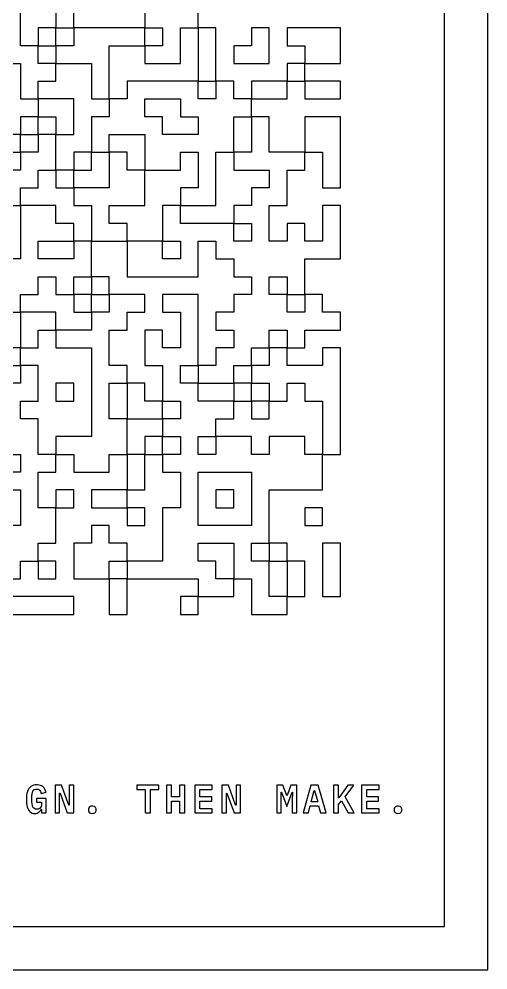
# Model space of a CAD drawing. Header units: millimetres. Extents: x 5 to 123, y 5 to 172.
# Drawn here: x 69 to 123, y 5 to 114.6 of the extents above; entities that cross this region are included whole.
import ezdxf

# ---------------------------------------------------------------- set-up
doc = ezdxf.new("R2010")
doc.units = ezdxf.units.MM
for name, color, linetype in [('CUT', 1, 'Continuous'), ('ETCH', 7, 'Continuous'), ('SCORE', 3, 'Continuous')]:
    doc.layers.add(name, color=color, linetype=linetype)

msp = doc.modelspace()

# ---------------------------------------------------------------- linework, layer by layer
at = {"layer": 'CUT'}
msp.add_lwpolyline([(123, 172), (5, 172), (5, 5), (123, 5)], close=True, dxfattribs=at)
at = {"layer": 'ETCH'}
for points in [[(67.0732, 109.5117), (69.1221, 109.5117), (69.1221, 107.4639), (69.1221, 105.415), (71.1709, 105.415), (71.1709, 107.4639), (73.2197, 107.4639), (73.2197, 109.5117), (71.1709, 109.5117), (71.1709, 111.5605), (69.1221, 111.5605), (69.1221, 113.6094), (69.1221, 115.6582)], [(83.4639, 115.6582), (83.4639, 113.6094), (85.5127, 113.6094), (85.5127, 111.5605), (83.4639, 111.5605), (83.4639, 113.6094), (75.2686, 113.6094), (75.2686, 111.5605), (73.2197, 111.5605), (73.2197, 109.5117), (77.3174, 109.5117), (77.3174, 107.4639), (77.3174, 105.415), (79.3662, 105.415), (79.3662, 107.4639), (79.3662, 109.5117), (79.3662, 111.5605), (83.4639, 111.5605), (83.4639, 109.5117), (87.5615, 109.5117), (87.5615, 111.5605), (87.5615, 113.6094), (89.6104, 113.6094), (89.6104, 115.6582)], [(65.0244, 93.1221), (69.1221, 93.1221), (69.1221, 95.1709), (71.1709, 95.1709), (71.1709, 97.2197), (73.2197, 97.2197), (73.2197, 99.2686), (73.2197, 101.3174), (71.1709, 101.3174), (71.1709, 99.2686), (69.1221, 99.2686), (69.1221, 101.3174), (67.0732, 101.3174)], [(65.0244, 99.2686), (69.1221, 99.2686), (69.1221, 97.2197), (65.0244, 97.2197)], [(67.0732, 80.8291), (69.1221, 80.8291), (69.1221, 82.8779), (71.1709, 82.8779), (71.1709, 84.9268), (73.2197, 84.9268), (73.2197, 82.8779), (75.2686, 82.8779), (75.2686, 84.9268), (77.3174, 84.9268), (77.3174, 86.9756), (77.3174, 89.0244), (75.2686, 89.0244), (75.2686, 86.9756), (71.1709, 86.9756), (71.1709, 89.0244), (75.2686, 89.0244), (75.2686, 91.0732), (73.2197, 91.0732), (73.2197, 93.1221), (69.1221, 93.1221), (69.1221, 91.0732), (69.1221, 89.0244), (69.1221, 86.9756), (67.0732, 86.9756)], [(62.9756, 74.6826), (69.1221, 74.6826), (69.1221, 76.7314), (67.0732, 76.7314)], [(67.0732, 50.0977), (69.1221, 50.0977), (69.1221, 52.1465), (71.1709, 52.1465), (71.1709, 54.1953), (73.2197, 54.1953), (73.2197, 56.2441), (73.2197, 58.293), (71.1709, 58.293), (71.1709, 60.3418), (71.1709, 62.3906), (73.2197, 62.3906), (73.2197, 64.4395), (71.1709, 64.4395), (71.1709, 66.4883), (71.1709, 68.5361), (69.1221, 68.5361), (69.1221, 70.585), (71.1709, 70.585), (71.1709, 72.6338), (71.1709, 74.6826), (69.1221, 74.6826), (69.1221, 72.6338), (62.9756, 72.6338)], [(67.0732, 64.4395), (69.1221, 64.4395), (69.1221, 62.3906), (67.0732, 62.3906)], [(67.0732, 60.3418), (69.1221, 60.3418), (69.1221, 58.293), (69.1221, 56.2441), (62.9756, 56.2441)]]:
    msp.add_lwpolyline(points, dxfattribs=at)
for points in [[(75.2686, 115.6582), (73.2197, 115.6582), (73.2197, 113.6094), (75.2686, 113.6094)], [(73.2197, 113.6094), (71.1709, 113.6094), (71.1709, 111.5605), (73.2197, 111.5605)], [(91.6592, 109.5117), (91.6592, 111.5605), (91.6592, 113.6094), (89.6104, 113.6094), (89.6104, 111.5605), (89.6104, 109.5117), (89.6104, 107.4639), (91.6592, 107.4639)], [(97.8057, 111.5605), (97.8057, 113.6094), (95.7568, 113.6094), (95.7568, 111.5605), (93.708, 111.5605), (93.708, 109.5117), (97.8057, 109.5117)], [(106, 111.5605), (106, 113.6094), (99.8545, 113.6094), (99.8545, 111.5605), (101.9023, 111.5605), (101.9023, 109.5117), (106, 109.5117)], [(101.9023, 109.5117), (99.8545, 109.5117), (99.8545, 107.4639), (101.9023, 107.4639)], [(99.8545, 48.0488), (97.8057, 48.0488), (97.8057, 50.0977), (97.8057, 52.1465), (95.7568, 52.1465), (95.7568, 54.1953), (97.8057, 54.1953), (97.8057, 56.2441), (97.8057, 58.293), (97.8057, 60.3418), (103.9512, 60.3418), (103.9512, 62.3906), (103.9512, 64.4395), (101.9023, 64.4395), (101.9023, 66.4883), (97.8057, 66.4883), (97.8057, 64.4395), (95.7568, 64.4395), (95.7568, 66.4883), (91.6592, 66.4883), (91.6592, 64.4395), (89.6104, 64.4395), (89.6104, 66.4883), (91.6592, 66.4883), (91.6592, 68.5361), (93.708, 68.5361), (93.708, 70.585), (89.6104, 70.585), (89.6104, 72.6338), (87.5615, 72.6338), (87.5615, 74.6826), (89.6104, 74.6826), (89.6104, 72.6338), (93.708, 72.6338), (93.708, 74.6826), (95.7568, 74.6826), (95.7568, 72.6338), (97.8057, 72.6338), (97.8057, 70.585), (99.8545, 70.585), (99.8545, 72.6338), (101.9023, 72.6338), (101.9023, 70.585), (103.9512, 70.585), (103.9512, 68.5361), (103.9512, 66.4883), (103.9512, 64.4395), (106, 64.4395), (106, 66.4883), (106, 68.5361), (106, 70.585), (106, 72.6338), (106, 74.6826), (106, 76.7314), (103.9512, 76.7314), (103.9512, 74.6826), (99.8545, 74.6826), (99.8545, 76.7314), (97.8057, 76.7314), (97.8057, 74.6826), (95.7568, 74.6826), (95.7568, 76.7314), (97.8057, 76.7314), (97.8057, 78.7803), (99.8545, 78.7803), (99.8545, 76.7314), (101.9023, 76.7314), (101.9023, 78.7803), (106, 78.7803), (106, 80.8291), (103.9512, 80.8291), (103.9512, 82.8779), (101.9023, 82.8779), (101.9023, 80.8291), (99.8545, 80.8291), (99.8545, 82.8779), (97.8057, 82.8779), (97.8057, 84.9268), (99.8545, 84.9268), (99.8545, 82.8779), (101.9023, 82.8779), (101.9023, 84.9268), (101.9023, 86.9756), (106, 86.9756), (106, 89.0244), (106, 91.0732), (106, 93.1221), (103.9512, 93.1221), (103.9512, 91.0732), (103.9512, 89.0244), (101.9023, 89.0244), (101.9023, 91.0732), (99.8545, 91.0732), (99.8545, 89.0244), (97.8057, 89.0244), (97.8057, 91.0732), (97.8057, 93.1221), (99.8545, 93.1221), (99.8545, 95.1709), (99.8545, 97.2197), (101.9023, 97.2197), (101.9023, 99.2686), (97.8057, 99.2686), (97.8057, 101.3174), (97.8057, 103.3662), (95.7568, 103.3662), (95.7568, 101.3174), (95.7568, 99.2686), (93.708, 99.2686), (93.708, 101.3174), (93.708, 103.3662), (95.7568, 103.3662), (95.7568, 105.415), (93.708, 105.415), (93.708, 107.4639), (91.6592, 107.4639), (91.6592, 105.415), (89.6104, 105.415), (89.6104, 107.4639), (81.415, 107.4639), (81.415, 105.415), (79.3662, 105.415), (79.3662, 103.3662), (77.3174, 103.3662), (77.3174, 101.3174), (77.3174, 99.2686), (79.3662, 99.2686), (79.3662, 101.3174), (83.4639, 101.3174), (83.4639, 99.2686), (83.4639, 97.2197), (87.5615, 97.2197), (87.5615, 99.2686), (89.6104, 99.2686), (89.6104, 97.2197), (89.6104, 95.1709), (87.5615, 95.1709), (87.5615, 93.1221), (91.6592, 93.1221), (91.6592, 95.1709), (91.6592, 97.2197), (91.6592, 99.2686), (93.708, 99.2686), (93.708, 97.2197), (97.8057, 97.2197), (97.8057, 95.1709), (95.7568, 95.1709), (95.7568, 93.1221), (93.708, 93.1221), (93.708, 91.0732), (95.7568, 91.0732), (95.7568, 89.0244), (93.708, 89.0244), (93.708, 91.0732), (87.5615, 91.0732), (87.5615, 93.1221), (85.5127, 93.1221), (85.5127, 91.0732), (85.5127, 89.0244), (87.5615, 89.0244), (87.5615, 86.9756), (85.5127, 86.9756), (85.5127, 89.0244), (81.415, 89.0244), (81.415, 86.9756), (81.415, 84.9268), (89.6104, 84.9268), (89.6104, 86.9756), (89.6104, 89.0244), (91.6592, 89.0244), (91.6592, 86.9756), (93.708, 86.9756), (93.708, 84.9268), (95.7568, 84.9268), (95.7568, 82.8779), (93.708, 82.8779), (93.708, 80.8291), (91.6592, 80.8291), (91.6592, 78.7803), (93.708, 78.7803), (93.708, 76.7314), (91.6592, 76.7314), (91.6592, 74.6826), (89.6104, 74.6826), (89.6104, 76.7314), (89.6104, 78.7803), (89.6104, 80.8291), (89.6104, 82.8779), (85.5127, 82.8779), (85.5127, 80.8291), (87.5615, 80.8291), (87.5615, 78.7803), (87.5615, 76.7314), (85.5127, 76.7314), (85.5127, 78.7803), (83.4639, 78.7803), (83.4639, 76.7314), (83.4639, 74.6826), (85.5127, 74.6826), (85.5127, 72.6338), (85.5127, 70.585), (87.5615, 70.585), (87.5615, 68.5361), (85.5127, 68.5361), (85.5127, 66.4883), (87.5615, 66.4883), (87.5615, 64.4395), (85.5127, 64.4395), (85.5127, 62.3906), (87.5615, 62.3906), (87.5615, 60.3418), (87.5615, 58.293), (85.5127, 58.293), (85.5127, 56.2441), (85.5127, 54.1953), (85.5127, 52.1465), (81.415, 52.1465), (81.415, 54.1953), (79.3662, 54.1953), (79.3662, 56.2441), (77.3174, 56.2441), (77.3174, 54.1953), (75.2686, 54.1953), (75.2686, 52.1465), (75.2686, 50.0977), (79.3662, 50.0977), (79.3662, 52.1465), (81.415, 52.1465), (81.415, 50.0977), (89.6104, 50.0977), (89.6104, 48.0488), (93.708, 48.0488), (93.708, 50.0977), (91.6592, 50.0977), (91.6592, 52.1465), (89.6104, 52.1465), (89.6104, 54.1953), (93.708, 54.1953), (93.708, 52.1465), (93.708, 50.0977), (95.7568, 50.0977), (95.7568, 48.0488), (95.7568, 46), (99.8545, 46)], [(99.8545, 107.4639), (95.7568, 107.4639), (95.7568, 105.415), (99.8545, 105.415)], [(106, 107.4639), (101.9023, 107.4639), (101.9023, 105.415), (106, 105.415)], [(75.2686, 103.3662), (75.2686, 105.415), (71.1709, 105.415), (71.1709, 103.3662), (73.2197, 103.3662), (73.2197, 101.3174), (75.2686, 101.3174)], [(85.5127, 103.3662), (83.4639, 103.3662), (83.4639, 105.415), (87.5615, 105.415), (87.5615, 103.3662), (89.6104, 103.3662), (89.6104, 101.3174), (85.5127, 101.3174)], [(71.1709, 103.3662), (69.1221, 103.3662), (69.1221, 101.3174), (71.1709, 101.3174)], [(106, 97.2197), (106, 99.2686), (106, 101.3174), (106, 103.3662), (101.9023, 103.3662), (101.9023, 101.3174), (101.9023, 99.2686), (103.9512, 99.2686), (103.9512, 97.2197), (103.9512, 95.1709), (106, 95.1709)], [(77.3174, 99.2686), (75.2686, 99.2686), (75.2686, 97.2197), (77.3174, 97.2197)], [(81.415, 91.0732), (79.3662, 91.0732), (79.3662, 93.1221), (83.4639, 93.1221), (83.4639, 95.1709), (83.4639, 97.2197), (81.415, 97.2197), (81.415, 99.2686), (79.3662, 99.2686), (79.3662, 97.2197), (79.3662, 95.1709), (75.2686, 95.1709), (75.2686, 93.1221), (77.3174, 93.1221), (77.3174, 91.0732), (77.3174, 89.0244), (81.415, 89.0244)], [(75.2686, 97.2197), (73.2197, 97.2197), (73.2197, 95.1709), (75.2686, 95.1709)], [(79.3662, 84.9268), (77.3174, 84.9268), (77.3174, 82.8779), (79.3662, 82.8779)], [(79.3662, 64.4395), (81.415, 64.4395), (81.415, 66.4883), (81.415, 68.5361), (79.3662, 68.5361), (79.3662, 70.585), (79.3662, 72.6338), (81.415, 72.6338), (81.415, 74.6826), (79.3662, 74.6826), (79.3662, 76.7314), (79.3662, 78.7803), (81.415, 78.7803), (81.415, 80.8291), (83.4639, 80.8291), (83.4639, 82.8779), (79.3662, 82.8779), (79.3662, 80.8291), (77.3174, 80.8291), (77.3174, 78.7803), (73.2197, 78.7803), (73.2197, 80.8291), (69.1221, 80.8291), (69.1221, 78.7803), (69.1221, 76.7314), (71.1709, 76.7314), (71.1709, 78.7803), (73.2197, 78.7803), (73.2197, 76.7314), (77.3174, 76.7314), (77.3174, 74.6826), (77.3174, 72.6338), (77.3174, 70.585), (77.3174, 68.5361), (77.3174, 66.4883), (73.2197, 66.4883), (73.2197, 64.4395), (75.2686, 64.4395), (75.2686, 62.3906), (79.3662, 62.3906)], [(77.3174, 82.8779), (75.2686, 82.8779), (75.2686, 80.8291), (77.3174, 80.8291)], [(75.2686, 72.6338), (73.2197, 72.6338), (73.2197, 70.585), (75.2686, 70.585)], [(85.5127, 70.585), (83.4639, 70.585), (83.4639, 72.6338), (81.415, 72.6338), (81.415, 70.585), (81.415, 68.5361), (85.5127, 68.5361)], [(95.7568, 72.6338), (93.708, 72.6338), (93.708, 70.585), (95.7568, 70.585)], [(97.8057, 70.585), (95.7568, 70.585), (95.7568, 68.5361), (97.8057, 68.5361)], [(85.5127, 66.4883), (83.4639, 66.4883), (83.4639, 64.4395), (85.5127, 64.4395)], [(83.4639, 62.3906), (83.4639, 64.4395), (81.415, 64.4395), (81.415, 62.3906), (81.415, 60.3418), (83.4639, 60.3418)], [(89.6104, 58.293), (89.6104, 60.3418), (89.6104, 62.3906), (95.7568, 62.3906), (95.7568, 60.3418), (95.7568, 58.293), (95.7568, 56.2441), (89.6104, 56.2441)], [(75.2686, 60.3418), (73.2197, 60.3418), (73.2197, 58.293), (75.2686, 58.293)], [(81.415, 60.3418), (77.3174, 60.3418), (77.3174, 58.293), (81.415, 58.293)], [(93.708, 60.3418), (91.6592, 60.3418), (91.6592, 58.293), (93.708, 58.293)], [(83.4639, 58.293), (81.415, 58.293), (81.415, 56.2441), (83.4639, 56.2441)], [(103.9512, 58.293), (101.9023, 58.293), (101.9023, 56.2441), (103.9512, 56.2441)], [(99.8545, 54.1953), (97.8057, 54.1953), (97.8057, 52.1465), (99.8545, 52.1465)], [(106, 50.0977), (106, 52.1465), (106, 54.1953), (103.9512, 54.1953), (103.9512, 52.1465), (103.9512, 50.0977), (103.9512, 48.0488), (106, 48.0488)], [(73.2197, 52.1465), (71.1709, 52.1465), (71.1709, 50.0977), (73.2197, 50.0977)], [(101.9023, 50.0977), (101.9023, 52.1465), (99.8545, 52.1465), (99.8545, 50.0977), (99.8545, 48.0488), (101.9023, 48.0488)], [(81.415, 48.0488), (81.415, 50.0977), (79.3662, 50.0977), (79.3662, 48.0488), (79.3662, 46), (81.415, 46)], [(75.2686, 48.0488), (67.0732, 48.0488), (67.0732, 46), (75.2686, 46)], [(89.6104, 48.0488), (87.5615, 48.0488), (87.5615, 46), (89.6104, 46)], [(70.9346, 23.0547), (71.0576, 23.0859), (71.168, 23.1367), (71.2637, 23.1963), (71.3418, 23.2695), (71.4287, 23.3887), (71.5107, 23.5439), (71.5479, 23.5439), (71.5479, 23.0996), (72.083, 23.0996), (72.083, 24.7695), (70.9668, 24.7695), (70.9668, 24.335), (71.5479, 24.335), (71.543, 23.9971), (71.5156, 23.8594), (71.4561, 23.7363), (71.3691, 23.6357), (71.3145, 23.5986), (71.1816, 23.5488), (71.0264, 23.5303), (70.875, 23.5488), (70.7881, 23.5762), (70.6826, 23.6494), (70.5732, 23.7861), (70.5137, 23.9238), (70.4678, 24.1387), (70.4453, 24.3906), (70.4492, 25.1035), (70.5, 25.4424), (70.5732, 25.6211), (70.6777, 25.7539), (70.7422, 25.7998), (70.9023, 25.8545), (71.1172, 25.8496), (71.2139, 25.8174), (71.2959, 25.7627), (71.3604, 25.6982), (71.4326, 25.5938), (71.5342, 25.3369), (72.083, 25.4932), (72.0645, 25.5527), (71.9727, 25.7813), (71.8535, 25.9824), (71.6895, 26.1426), (71.5381, 26.2344), (71.2959, 26.3213), (71.0811, 26.3486), (70.8105, 26.335), (70.6328, 26.3027), (70.4727, 26.2383), (70.3301, 26.1563), (70.207, 26.0508), (70.1016, 25.918), (70.0098, 25.7627), (69.9365, 25.5889), (69.8818, 25.3926), (69.8408, 25.1729), (69.8086, 24.6738), (69.8359, 24.1982), (69.9189, 23.7959), (69.9824, 23.626), (70.0605, 23.4756), (70.1475, 23.3428), (70.2529, 23.2373), (70.3672, 23.1504), (70.4951, 23.0908), (70.6367, 23.0586), (70.793, 23.0449)], [(73.6426, 25.3926), (73.6885, 25.3926), (74.5264, 23.0996), (75.2627, 23.0996), (75.2627, 26.2939), (74.75, 26.2939), (74.75, 24.001), (74.7041, 24.001), (73.8672, 26.2939), (73.1309, 26.2939), (73.1309, 23.0996), (73.6426, 23.0996)], [(84.1016, 25.7998), (85.0625, 25.7998), (85.0625, 26.2939), (82.5459, 26.2939), (82.5459, 25.7998), (83.5068, 25.7998), (83.5068, 23.0996), (84.1016, 23.0996)], [(86.54, 24.4727), (87.4736, 24.4727), (87.4736, 23.0996), (88.0732, 23.0996), (88.0732, 26.2939), (87.4736, 26.2939), (87.4736, 24.9668), (86.54, 24.9668), (86.54, 26.2939), (85.9404, 26.2939), (85.9404, 23.0996), (86.54, 23.0996)], [(91.2344, 23.5938), (89.8164, 23.5938), (89.8164, 24.4727), (91.1836, 24.4727), (91.1836, 24.9668), (89.8164, 24.9668), (89.8164, 25.7998), (91.2344, 25.7998), (91.2344, 26.2939), (89.2168, 26.2939), (89.2168, 23.0996), (91.2344, 23.0996)], [(92.8584, 25.3926), (92.9043, 25.3926), (93.7412, 23.0996), (94.4785, 23.0996), (94.4785, 26.2939), (93.9658, 26.2939), (93.9658, 24.001), (93.9199, 24.001), (93.083, 26.2939), (92.3457, 26.2939), (92.3457, 23.0996), (92.8584, 23.0996)], [(99.1855, 24.5781), (99.1582, 25.502), (99.2002, 25.502), (99.8174, 23.8594), (100.4346, 25.502), (100.4766, 25.502), (100.4492, 24.5781), (100.4492, 23.0996), (100.9707, 23.0996), (100.9707, 26.2939), (100.3027, 26.2939), (99.8535, 25.1172), (99.8223, 25.1172), (99.3779, 26.2939), (98.6641, 26.2939), (98.6641, 23.0996), (99.1855, 23.0996)], [(102.5303, 23.9102), (103.4775, 23.9102), (103.7021, 23.0996), (104.3379, 23.0996), (103.4365, 26.2939), (102.6035, 26.2939), (101.707, 23.0996), (102.3105, 23.0996)], [(102.9883, 25.7031), (103.0244, 25.7031), (103.377, 24.3994), (102.6357, 24.3994)], [(105.7832, 24.0605), (106.1172, 24.5), (106.8994, 23.0996), (107.5771, 23.0996), (106.5293, 24.9482), (107.5313, 26.2939), (106.8535, 26.2939), (106.1816, 25.3877), (105.8105, 24.8564), (105.7832, 24.8564), (105.7832, 26.2939), (105.1836, 26.2939), (105.1836, 23.0996), (105.7832, 23.0996)], [(110.4502, 23.5938), (109.0322, 23.5938), (109.0322, 24.4727), (110.3994, 24.4727), (110.3994, 24.9668), (109.0322, 24.9668), (109.0322, 25.7998), (110.4502, 25.7998), (110.4502, 26.2939), (108.4326, 26.2939), (108.4326, 23.0996), (110.4502, 23.0996)], [(77.6006, 23.0723), (77.7012, 23.1182), (77.7695, 23.1865), (77.8105, 23.2646), (77.834, 23.3516), (77.834, 23.5801), (77.8105, 23.667), (77.7695, 23.7451), (77.6553, 23.8369), (77.4727, 23.8779), (77.2568, 23.873), (77.0967, 23.8135), (77.0059, 23.709), (76.9648, 23.5801), (76.9648, 23.3516), (77.0059, 23.2236), (77.0967, 23.1182), (77.1982, 23.0723), (77.3994, 23.0498)], [(112.8291, 23.0723), (112.9297, 23.1182), (112.998, 23.1865), (113.04, 23.2646), (113.0625, 23.3516), (113.0625, 23.5801), (113.04, 23.667), (112.998, 23.7451), (112.8838, 23.8369), (112.7012, 23.8779), (112.4863, 23.873), (112.3262, 23.8135), (112.2344, 23.709), (112.1934, 23.5801), (112.1934, 23.3516), (112.2344, 23.2236), (112.3262, 23.1182), (112.4268, 23.0723), (112.6279, 23.0498)]]:
    msp.add_lwpolyline(points, close=True, dxfattribs=at)
at = {"layer": 'SCORE'}
msp.add_lwpolyline([(10.0004, 10), (118.0004, 10), (118.0004, 167), (10.0004, 167)], close=True, dxfattribs=at)

doc.saveas('drawing.dxf')
